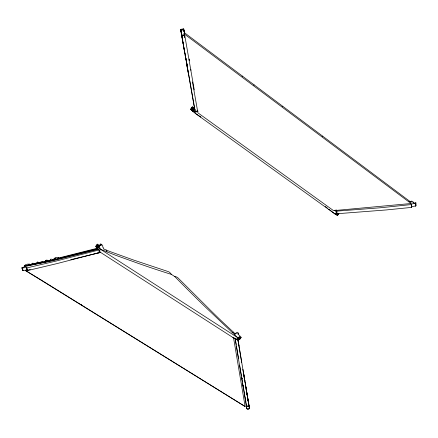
<?xml version="1.0" encoding="UTF-8"?>
<svg xmlns="http://www.w3.org/2000/svg" width="438" height="438" viewBox="0 0 438 438"><rect width="100%" height="100%" fill="white"/><g stroke="black" fill="none" stroke-linecap="round" stroke-linejoin="round"><path stroke-width="0.66" d="M23.044 270.596L22.338 267.963L21.911 267.76L22.792 270.542L27.09 269.95M336.773 212.463L336.756 212.879A58.276 15.45 -4.9 0 0 336.893 213.749L386.152 209.955L411.326 207.431L411.879 206.971L411.474 206.747M336.483 209.862L336.466 210.273A58.353 15.231 -4.9 0 0 336.603 211.132L336.893 213.749M234.615 334.15L235.37 333.192L236.58 333.449L236.547 332.409L237.385 332.234L238.688 333.291L238.584 333.559L237.774 333.263L239.159 335.3A1.347 0.433 39.4 0 1 239.816 335.913C242.159 336.674 240.429 340.003 238.513 339.226M182.635 40.115L182.86 41.594M182.673 40.531L182.745 40.843L180.954 30.753L181.036 31.656M26.926 270.262C27.616 265.866 25.426 268.023 22.338 267.963M171.707 274.571L171.669 274.549A4.106 1.292 36.3 0 0 171.028 274.281L165.635 272.573A674.274 104.233 30.1 0 1 138.069 263.309L115.457 255.195L100.576 249.326L99.097 251.45L236.164 339.598L237.686 337.665L205.083 306.742A452.706 74.958 39.7 0 1 180.188 282.056L175.222 277.013A4.106 1.292 36.3 0 0 174.609 276.471L171.707 274.571L169.687 272.403A2.748 0.86 36.1 0 0 168.28 271.609L133.585 260.041L110.162 251.609L103.428 248.921L103.839 248.297L102.618 246.955L102.892 246.057L101.671 244.371L100.636 244.07L101.446 245.373L99.716 245.275A1.423 0.482 33.4 0 0 98.933 244.973C96.935 242.931 94.63 247.021 97.116 248.154C97.515 247.459 98.813 245.28 99.327 246.567C97.116 246.725 101.085 248.209 100.576 249.326L237.686 337.665L238.491 337.26L239.717 337.868L239.164 336.592L240.013 337.315L241.289 337.331M415.531 203.216L415.75 205.975L415.531 203.216L415.903 202.86L413.729 203.029L412.957 202.57A1.221 0.312 -4.5 0 0 413.22 202.498C413.844 202.345 413.061 201.683 412.618 201.874A2.732 0.701 -4.5 0 0 412.262 201.885C410.57 202.214 414.085 200.347 410.154 201.485A3.296 0.843 -4.5 0 1 410.012 201.387L409.004 201.256M97.236 244.158L97.805 245.373L98.676 246.041M47.556 261.305C47.988 258.984 44.796 260.615 45.985 261.015C45.087 261.322 43.795 262.055 42.7 261.979A6.154 1.571 -14.5 0 0 42.913 261.743C41.062 260.03 40.416 264.229 37.558 262.603C38.686 260.44 32.965 266.233 33.113 263.233A1.292 0.328 -14.6 0 0 33.102 263.167L32.089 263.326L32.341 263.545L30.961 264.349L28.689 264.782L29.286 263.9L28.016 264.306L27.66 264.021L27.129 264.448A3.269 0.821 -14.8 0 1 27.014 264.59C22.885 265.072 27.068 265.165 25.119 265.647A2.705 0.69 -14.8 0 0 24.78 265.751L24.172 266.156A4.566 1.161 -14.7 0 0 24.205 266.255L24.353 266.539A1.21 0.307 -14.8 0 0 24.616 266.523L24.041 267.01A1.369 0.35 -14.8 0 0 24.095 267.087L21.922 267.711L22.666 270.366M337.632 213.613L336.598 214.91L335.081 214.029L195.184 113.278L192.687 111.219L194.625 108.843M235.37 333.192L235.562 334.156L223.489 322.888A294.807 59.776 39.5 0 1 209.736 309.518L178.184 278.086A2.743 0.854 36.4 0 0 176.826 277.057L174.581 276.444M415.755 205.915L416.1 205.57L415.903 202.86M237.675 339.696L238.201 339.789L240.139 337.255M26.455 267.771L27.545 270.575L56.995 263.599L82.415 257.007M195.474 375.552L195.649 375.262M22.612 270.35L22.957 270.093M81.309 304.864L81.506 304.569M193.125 111.351L190.596 109.308L192.238 106.938L194.581 108.536M95.725 246.446L97.422 244.13M190.629 109.38L192.37 107.003M190.596 109.308L190.908 109.489L192.55 107.124M96.344 247.486L97.805 245.373M191.51 110.152L193.158 107.775L192.238 106.938M96.563 247.651L98.03 245.543M191.745 110.332L193.393 107.951L193.158 107.775M96.699 247.848L98.161 245.734M191.921 110.48L193.393 107.951M96.771 247.886L98.315 245.767M191.997 110.529L193.7 108.181L194.631 108.892M96.957 248.1L98.419 245.986M192.222 110.715L193.87 108.339M97.022 248.154L98.484 246.041M192.293 110.77L193.941 108.389M192.463 110.858L194.111 108.482M97.543 248.362L98.753 246.167M192.545 110.94L194.193 108.564M97.439 248.346L98.9 246.238M192.693 111.038L194.341 108.662M97.406 249.419L97.11 248.987L98.873 246.452M97.198 249.14L99.119 246.249M99.552 245.636L100.636 244.07M192.819 111.334L194.51 108.761M97.269 249.293L98.742 247.174M99.798 245.603L100.882 244.043M192.928 111.438L194.456 108.931M99.952 245.499L100.674 244.453M100.132 245.713L100.855 244.667M98.791 249.496L99.897 247.908M194.111 112.287L195.102 110.858M242.198 76.409L242.417 76.113M253.799 85.229L254.089 84.846M237.938 334.238L238.688 333.291M237.352 338.705L238.491 337.26M335.508 214.133L336.871 212.408M238.436 339.204L239.953 337.287M337.693 213.635L336.674 214.938L335.727 214.056L336.608 214.73L337.452 213.656M238.009 339.861L240.013 337.315M238.683 339.264L240.199 337.348M238.765 339.313L240.259 337.397M336.817 214.855L338.152 213.295M238.891 339.302L240.402 337.386M336.899 214.916L338.256 213.35M239.093 339.412L240.61 337.495M336.986 214.959L338.454 213.487M337.758 214.467L338.601 213.399M239.783 339.242L240.911 337.61M338.886 213.678L337.621 215.282L338.798 213.574M54.274 259.756C53.217 257.15 57.909 257.522 58.353 257.391A1.265 0.328 -14 0 1 58.648 257.435L58.024 258.152L96.935 248.335M282.505 106.653L282.784 106.314M184.688 37.772L183.976 33.748L184.694 32.927L410.789 202.082L411.052 203.517L333.559 210.645L197.888 112.812L192.463 81.988M322.341 136.448L322.631 136.125M411.457 204.541L380.677 207.743L336.603 211.132M97.411 248.56L97.11 248.987M26.488 267.853L27.222 270.465M411.364 204.645L411.539 207.327L411.337 204.59M232.863 337.495L233.564 337.884L245.127 406.524L25.656 270.646L40.98 279.893M411.643 207.229C410.384 202.904 412.196 204.223 415.536 203.243M232.129 332.623L233.295 332.113M37.756 262.055L38.095 263.337M99.459 251.636A57.805 15.133 -14.5 0 1 99.53 252.512L83.056 256.843M24.835 266.49L53.009 260.67L98.868 249.096A57.882 14.919 -14.4 0 1 98.939 249.956L56.332 261.004L26.587 267.968M415.75 205.975L411.627 206.67M97.477 248.702L46.423 261.508L24.369 265.915M97.548 248.992L49.176 261.212A105.301 23.28 -13.4 0 1 45.087 262.154L24.435 266.216M94.586 253.837L100.663 252.414L70.792 259.674M25.656 270.646L30.304 269.518M180.85 30.644L180.62 29.379L183.675 28.82L183.796 29.466M180.62 29.379L180.691 29.675L181.912 29.466M181.447 34.317L180.741 30.2L183.801 29.631L184.146 31.355L183.675 28.82M186.473 62.158L186.812 63.625L181.546 35.007L182.832 35.018M181.611 35.483L184.064 35.007M181.633 35.593L184.699 35.067M181.661 35.823L184.726 35.254L194.264 89.921M186.478 62.338L195.113 111.548L197.971 111.066M243.605 389.645L235.299 339.789L237.85 339.368A53.294 0.493 80.7 0 1 237.741 338.525L238.967 345.626M243.621 389.081L246.413 406.311L248.97 405.906L248.707 403.803L248.8 404.247M246.408 406.289L248.965 405.873L248.91 405.413M249.14 406.634C250.629 409.612 245.264 410.214 246.402 406.141M247.837 398.783L249.277 407.586C250.459 409.174 246.583 410.083 246.829 408.386M95.78 246.266L96.168 246.298M337.621 215.282L337.183 215.096M192.687 111.203L193.153 111.383M337.096 211.948L334.577 210.262M329.464 209.391L328.812 209.194L335.081 214.029L336.789 211.861L335.212 210.651M99.097 251.45L100.187 251.894M191.609 110.009L190.908 109.489M41.26 280.063L245.127 406.524M200.724 116.957L195.184 113.278L196.848 110.885L197.96 111.679M192.944 110.896L191.888 110.195M195.239 109.533L194.587 109.051M183.976 33.748L411.052 203.517M53.896 258.442L56.015 258.152A9.253 2.404 -13.8 0 0 55.916 258.278C51.903 259.406 57.066 258.354 55.073 259.028A25.103 6.242 -14 0 1 53.814 259.373C51.903 259.871 52.79 259.592 51.553 259.181A1.314 0.339 -14.2 0 0 51.186 259.137C49.412 259.334 51.131 259.362 50.217 259.98C49.916 260.698 45.776 261.376 47.381 260.763C46.472 260.369 47.249 259.389 47.523 261.3M325.27 206.451L327.323 208.045M336.543 211.001L335.404 210.043M337.14 214.844L337.534 215.173M234.308 337.922L236.164 339.598M200.073 116.245L200.839 116.941M183.303 43.904L182.969 42.234M184.579 51.355L184.343 49.702M106.067 250.01L107.058 251.97M238.212 339.762L238.058 339.111M185.263 55.007L185.46 56.36L185.356 55.834M184.174 48.771L184.141 48.936M187.552 68.016L187.448 67.556L187.716 69.116M37.903 262.023L38.237 263.32M45.897 260.276L46.225 261.557M45.804 260.292L46.138 261.574M181.83 35.555L181.912 35.872L181.743 34.816M248.154 400.365L248.319 401.356L247.569 396.888L247.694 397.797M244.366 393.204L244.634 394.917M98.939 249.956L99.53 252.512M184.436 32.598L183.987 30.233L184.272 31.826L184.069 31.021M184.464 32.664L184.54 33.069M245.466 399.932L245.165 397.918L245.236 398.394M246.944 393.264L247.021 393.806L246.879 392.793M244.481 394.134L244.574 394.501M246.933 393.165L246.884 392.809M242.428 381.662L242.088 379.921M186.61 62.525L186.774 63.384M243.742 389.579L243.758 389.858L243.742 389.541M243.911 375.262L243.774 374.326L244.163 376.472M180.976 30.846L181.118 31.618M244.409 378.202L244.481 378.602L244.294 377.392M245.537 384.892L245.702 385.807L245.488 384.52M181.124 31.35L181.009 30.764M186.971 64.643L187.026 64.977L186.944 64.561M246.052 403.206L246.386 405.407M246.813 408.282L246.605 407.05M183.511 44.9L183.626 45.995M194.308 106.368L194.746 108.931M248.319 401.307L248.269 400.989L248.297 401.361M193.328 100.641L193.793 103.258M187.814 69.664L188.575 73.945M188.69 74.602L195.019 110.666A63.417 1.09 80.2 0 1 195.113 111.548M180.691 29.675L180.746 29.992M185.57 57.055L185.893 58.867M186.533 62.804L188.225 72.927M186.407 62.705L187.36 68.087M185.312 55.719L186.369 61.714M184.792 52.659L185.055 54.027M181.54 33.584L181.277 32.226M185.926 59.502L185.121 54.909M243.314 387.165L243.013 385.199L243.057 385.56M242.011 379.467A22.661 0.29 80.7 0 1 241.847 378.476C241.508 376.012 241.979 379.094 241.907 378.585M189.265 59.042L189.484 60.28M190.749 69.16L190.963 70.387M244.294 377.425L244.108 376.209M247.021 393.691L247.519 396.762M182.427 38.752L182.137 37.416M241.513 376.045L241.223 374.704M184.184 49.445L184.612 51.881M186.364 61.375L186.123 59.831M183.495 45.355L185.017 54.323M245.603 400.502L245.942 402.56M182.887 42.141L183.659 46.428M183.889 47.496L184.152 49.385M184.25 49.927L184.436 51.011M183.144 43.482L181.173 31.996M248.127 400.195L248.264 401.137M248.998 405.681L249.14 406.612M184.507 33.792L184.02 30.77M241.749 377.665L241.962 379.012L241.814 378.032M181.836 35.675L181.967 36.442M186.812 63.871L186.725 63.362L186.812 63.915M181.556 34.93L181.606 35.232M245.077 397.677L244.689 395.279M245.543 400.409L245.778 401.772L245.603 400.562M180.943 31.405L180.795 30.523M246.714 392.026L245.91 387.438M247.235 395.29L246.309 389.749M246.583 391.419L248.39 401.969M244.47 394.096L244.229 392.689M244.185 392.437L243.889 390.477M187.031 64.671L187.256 66.061M238.776 344.711L244.393 378.317M245.296 383.568L245.603 385.254L245.504 384.602M242.871 369.261L245.784 386.535M246.085 388.282L245.707 385.851M245.313 384.104L248.965 405.873M235.239 338.804L235.354 339.483M235.518 340.463L235.868 342.593M239.63 365.155L241.141 374.222M242.866 384.58L242.603 382.905M242.975 385.226L243.189 386.261M243.528 388.533L243.424 387.887M248.302 401.268L248.795 404.208M237.85 339.368L238.371 342.209M237.944 339.926L241.683 362.363M243.057 385.429L243.046 385.473M241.847 378.476L241.792 378.109M235.945 343.053L236.197 344.536M236.443 346.042L237.577 352.842M237.686 353.51L238.535 358.596M244.256 377.184L244.196 376.828L244.437 378.251M244.278 377.359L244.388 378.016M244.82 380.627L245.121 382.451M244.437 393.62L244.557 394.392M247.048 393.828L247.087 394.069M243.139 386.212L243.041 385.566M189.074 59.327L189.211 60.258M187.448 67.266L187.552 68.016M181.108 31.388L180.834 30.561M183.79 29.56L180.741 30.2M246.621 391.468L246.216 388.966L246.309 389.59M245.203 383.02L245.127 382.494M244.42 393.652L244.366 393.225M244.826 380.71C245.045 381.75 244.612 379.626 244.322 377.693M246.446 405.812L246.599 407.022M235.195 338.913L235.201 338.941A53.294 0.706 80.7 0 0 235.299 339.789M246.03 388.057A96.48 0.777 80.6 0 1 245.417 384.427M186.845 64.227A27.457 0.449 80.2 0 1 186.676 63.286M185.865 59.026A117.012 1.664 80.2 0 1 185.181 55.117M246.315 389.546L246.233 389.092L246.315 389.546M246.441 390.242L246.402 389.968L246.441 390.247M246.26 389.168L246.315 389.442L246.26 389.163M187.004 65.103L186.911 64.589L187.004 65.103M246.479 406.19L246.534 406.464L246.495 406.168"/></g></svg>
